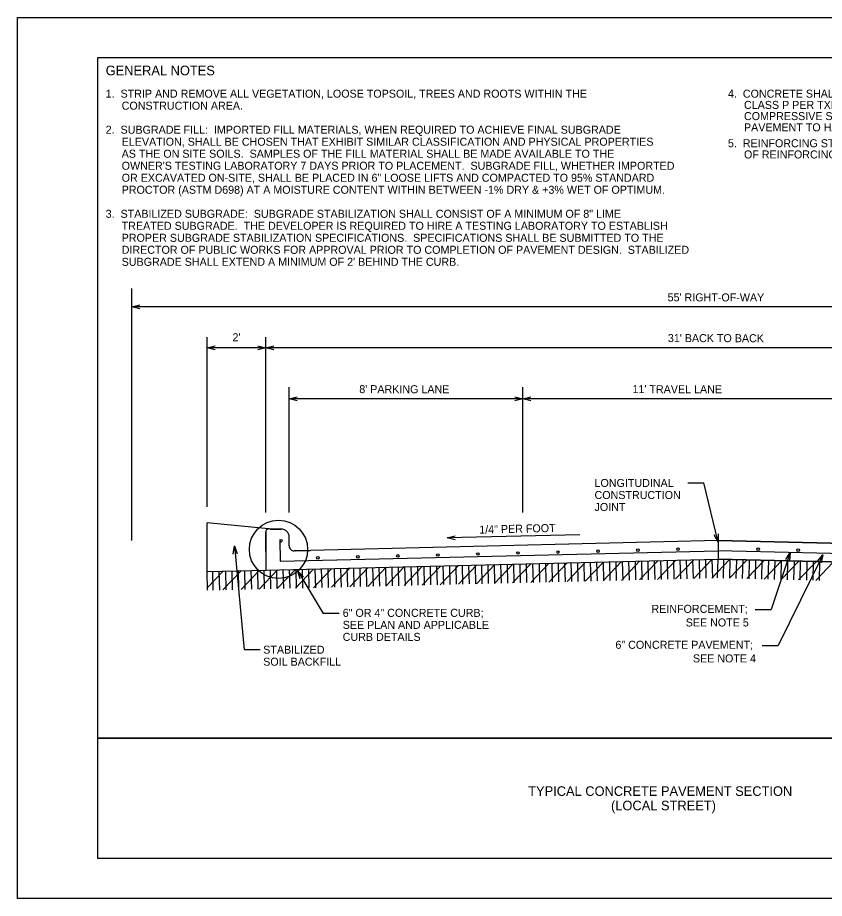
# Model space of a CAD drawing. Extents: x 2082772.9 to 2082789.9, y 13331290.1 to 13331301.1.
# Drawn here: x 2082772.92 to 2082783, y 13331290.06 to 13331301.06 of the extents above; entities that cross this region are included whole.
import ezdxf

# ---------------------------------------------------------------- set-up
doc = ezdxf.new("R2010")
doc.units = 0
for name, color, linetype in [('Detail', 7, 'Continuous'), ('Detail Label', 7, 'Continuous'), ('Non-Print', 7, 'Continuous'), ('Sheet Title Block', 7, 'Continuous')]:
    doc.layers.add(name, color=color, linetype=linetype)

msp = doc.modelspace()

# ---------------------------------------------------------------- linework, layer by layer
at = {"layer": 'Detail'}
for p, q in [((2082775.287, 13331294.146), (2082775.287, 13331294.754)), ((2082776.054, 13331294.679), (2082775.287, 13331294.754)), ((2082776.02, 13331294.397), (2082776.02, 13331294.64)), ((2082776.02, 13331294.64), (2082776.02, 13331294.397)), ((2082776.073, 13331294.677), (2082776.213, 13331294.677)), ((2082776.213, 13331294.677), (2082776.073, 13331294.677)), ((2082776.313, 13331294.466), (2082776.313, 13331294.577)), ((2082776.313, 13331294.466), (2082776.313, 13331294.577)), ((2082776.197, 13331294.548), (2082776.198, 13331294.275)), ((2082781.67, 13331294.533), (2082776.578, 13331294.411)), ((2082781.67, 13331294.533), (2082776.578, 13331294.411)), ((2082786.761, 13331294.411), (2082781.67, 13331294.533)), ((2082781.67, 13331294.533), (2082786.761, 13331294.411)), ((2082776.02, 13331294.397), (2082776.02, 13331294.164)), ((2082776.02, 13331294.397), (2082776.02, 13331294.164)), ((2082776.198, 13331294.275), (2082781.67, 13331294.407)), ((2082776.374, 13331294.406), (2082776.578, 13331294.411)), ((2082776.578, 13331294.411), (2082776.374, 13331294.406)), ((2082787.141, 13331294.275), (2082781.67, 13331294.407)), ((2082776.02, 13331294.164), (2082781.67, 13331294.3)), ((2082776.02, 13331294.164), (2082781.67, 13331294.3)), ((2082779.104, 13331294.005), (2082779.332, 13331294.244)), ((2082779.203, 13331294.007), (2082779.198, 13331294.24)), ((2082779.283, 13331294.009), (2082779.278, 13331294.242)), ((2082779.331, 13331294.01), (2082779.558, 13331294.249)), ((2082779.363, 13331294.011), (2082779.358, 13331294.244)), ((2082779.443, 13331294.013), (2082779.438, 13331294.246)), ((2082779.523, 13331294.015), (2082779.517, 13331294.248)), ((2082779.557, 13331294.015), (2082779.785, 13331294.255)), ((2082779.603, 13331294.017), (2082779.597, 13331294.25)), ((2082779.683, 13331294.019), (2082779.677, 13331294.252)), ((2082779.763, 13331294.02), (2082779.757, 13331294.254)), ((2082779.783, 13331294.021), (2082780.011, 13331294.26)), ((2082779.843, 13331294.022), (2082779.837, 13331294.256)), ((2082779.923, 13331294.024), (2082779.917, 13331294.258)), ((2082780.003, 13331294.026), (2082779.997, 13331294.26)), ((2082780.009, 13331294.026), (2082780.237, 13331294.265)), ((2082780.083, 13331294.028), (2082780.077, 13331294.262)), ((2082780.163, 13331294.03), (2082780.157, 13331294.263)), ((2082780.236, 13331294.032), (2082780.463, 13331294.271)), ((2082780.243, 13331294.032), (2082780.237, 13331294.265)), ((2082780.323, 13331294.034), (2082780.317, 13331294.267)), ((2082780.403, 13331294.036), (2082780.397, 13331294.269)), ((2082780.462, 13331294.037), (2082780.69, 13331294.276)), ((2082780.483, 13331294.038), (2082780.477, 13331294.271)), ((2082780.563, 13331294.04), (2082780.557, 13331294.273)), ((2082780.643, 13331294.042), (2082780.637, 13331294.275)), ((2082780.688, 13331294.043), (2082780.916, 13331294.282)), ((2082780.723, 13331294.044), (2082780.717, 13331294.277)), ((2082780.803, 13331294.045), (2082780.797, 13331294.279)), ((2082780.883, 13331294.047), (2082780.877, 13331294.281)), ((2082780.914, 13331294.048), (2082781.142, 13331294.287)), ((2082780.963, 13331294.049), (2082780.957, 13331294.283)), ((2082781.043, 13331294.051), (2082781.037, 13331294.285)), ((2082781.123, 13331294.053), (2082781.117, 13331294.287)), ((2082781.14, 13331294.054), (2082781.368, 13331294.293)), ((2082781.203, 13331294.055), (2082781.197, 13331294.289)), ((2082781.283, 13331294.057), (2082781.277, 13331294.29)), ((2082781.363, 13331294.059), (2082781.357, 13331294.292)), ((2082781.367, 13331294.059), (2082781.594, 13331294.298)), ((2082781.443, 13331294.061), (2082781.437, 13331294.294)), ((2082781.523, 13331294.063), (2082781.517, 13331294.296)), ((2082781.593, 13331294.065), (2082781.814, 13331294.296)), ((2082781.603, 13331294.065), (2082781.597, 13331294.302)), ((2082781.664, 13331294.067), (2082781.67, 13331294.3)), ((2082781.67, 13331294.3), (2082787.32, 13331294.164)), ((2082787.32, 13331294.164), (2082781.67, 13331294.3)), ((2082781.737, 13331294.065), (2082781.743, 13331294.298)), ((2082781.812, 13331294.063), (2082782.03, 13331294.291)), ((2082781.817, 13331294.063), (2082781.823, 13331294.296)), ((2082781.897, 13331294.061), (2082781.903, 13331294.294)), ((2082781.977, 13331294.059), (2082781.983, 13331294.292)), ((2082782.028, 13331294.058), (2082782.246, 13331294.286)), ((2082782.057, 13331294.057), (2082782.063, 13331294.29)), ((2082782.137, 13331294.055), (2082782.143, 13331294.289)), ((2082782.217, 13331294.053), (2082782.223, 13331294.287)), ((2082782.244, 13331294.053), (2082782.462, 13331294.281)), ((2082782.297, 13331294.051), (2082782.303, 13331294.285)), ((2082782.377, 13331294.049), (2082782.383, 13331294.283)), ((2082782.457, 13331294.047), (2082782.463, 13331294.281)), ((2082782.46, 13331294.047), (2082782.678, 13331294.276)), ((2082782.537, 13331294.045), (2082782.543, 13331294.279)), ((2082782.617, 13331294.044), (2082782.623, 13331294.277)), ((2082782.677, 13331294.042), (2082782.894, 13331294.27)), ((2082782.697, 13331294.042), (2082782.702, 13331294.275)), ((2082782.777, 13331294.04), (2082782.782, 13331294.273)), ((2082782.857, 13331294.038), (2082782.862, 13331294.271)), ((2082782.893, 13331294.037), (2082783.11, 13331294.265)), ((2082782.937, 13331294.036), (2082782.942, 13331294.269)), ((2082775.287, 13331294.146), (2082776.02, 13331294.164)), ((2082775.292, 13331293.913), (2082775.287, 13331294.146)), ((2082775.291, 13331293.946), (2082775.487, 13331294.151)), ((2082775.364, 13331293.914), (2082775.359, 13331294.148)), ((2082775.444, 13331293.916), (2082775.439, 13331294.15)), ((2082775.485, 13331293.917), (2082775.713, 13331294.156)), ((2082775.524, 13331293.918), (2082775.519, 13331294.152)), ((2082775.604, 13331293.92), (2082775.599, 13331294.154)), ((2082775.684, 13331293.922), (2082775.679, 13331294.156)), ((2082775.711, 13331293.923), (2082775.939, 13331294.162)), ((2082775.764, 13331293.924), (2082775.759, 13331294.158)), ((2082775.844, 13331293.926), (2082775.839, 13331294.159)), ((2082775.924, 13331293.928), (2082775.919, 13331294.161)), ((2082775.938, 13331293.928), (2082776.165, 13331294.167)), ((2082776.004, 13331293.93), (2082775.999, 13331294.163)), ((2082776.084, 13331293.932), (2082776.078, 13331294.165)), ((2082776.164, 13331293.934), (2082776.158, 13331294.167)), ((2082776.164, 13331293.934), (2082776.392, 13331294.173)), ((2082776.244, 13331293.936), (2082776.238, 13331294.169)), ((2082776.324, 13331293.938), (2082776.318, 13331294.171)), ((2082776.39, 13331293.939), (2082776.618, 13331294.178)), ((2082776.404, 13331293.94), (2082776.398, 13331294.173)), ((2082776.484, 13331293.941), (2082776.478, 13331294.175)), ((2082776.564, 13331293.943), (2082776.558, 13331294.177)), ((2082776.616, 13331293.945), (2082776.844, 13331294.184)), ((2082776.644, 13331293.945), (2082776.638, 13331294.179)), ((2082776.724, 13331293.947), (2082776.718, 13331294.181)), ((2082776.804, 13331293.949), (2082776.798, 13331294.183)), ((2082776.842, 13331293.95), (2082777.07, 13331294.189)), ((2082776.884, 13331293.951), (2082776.878, 13331294.184)), ((2082776.964, 13331293.953), (2082776.958, 13331294.186)), ((2082777.044, 13331293.955), (2082777.038, 13331294.188)), ((2082777.069, 13331293.956), (2082777.296, 13331294.195)), ((2082777.124, 13331293.957), (2082777.118, 13331294.19)), ((2082777.204, 13331293.959), (2082777.198, 13331294.192)), ((2082777.284, 13331293.961), (2082777.278, 13331294.194)), ((2082777.295, 13331293.961), (2082777.523, 13331294.2)), ((2082777.364, 13331293.963), (2082777.358, 13331294.196)), ((2082777.444, 13331293.965), (2082777.438, 13331294.198)), ((2082777.524, 13331293.967), (2082777.518, 13331294.2)), ((2082777.521, 13331293.966), (2082777.749, 13331294.205)), ((2082777.604, 13331293.968), (2082777.598, 13331294.202)), ((2082777.684, 13331293.97), (2082777.678, 13331294.204)), ((2082777.747, 13331293.972), (2082777.975, 13331294.211)), ((2082777.764, 13331293.972), (2082777.758, 13331294.206)), ((2082777.844, 13331293.974), (2082777.838, 13331294.208)), ((2082777.924, 13331293.976), (2082777.918, 13331294.21)), ((2082777.973, 13331293.977), (2082778.201, 13331294.216)), ((2082778.004, 13331293.978), (2082777.998, 13331294.211)), ((2082778.084, 13331293.98), (2082778.078, 13331294.213)), ((2082778.164, 13331293.982), (2082778.158, 13331294.215)), ((2082778.2, 13331293.983), (2082778.427, 13331294.222)), ((2082778.243, 13331293.984), (2082778.238, 13331294.217)), ((2082778.323, 13331293.986), (2082778.318, 13331294.219)), ((2082778.403, 13331293.988), (2082778.398, 13331294.221)), ((2082778.426, 13331293.988), (2082778.654, 13331294.227)), ((2082778.483, 13331293.99), (2082778.478, 13331294.223)), ((2082778.563, 13331293.992), (2082778.558, 13331294.225)), ((2082778.643, 13331293.993), (2082778.638, 13331294.227)), ((2082778.652, 13331293.994), (2082778.88, 13331294.233)), ((2082778.723, 13331293.995), (2082778.718, 13331294.229)), ((2082778.803, 13331293.997), (2082778.798, 13331294.231)), ((2082778.878, 13331293.999), (2082779.106, 13331294.238)), ((2082778.883, 13331293.999), (2082778.878, 13331294.233)), ((2082778.963, 13331294.001), (2082778.958, 13331294.235)), ((2082779.043, 13331294.003), (2082779.038, 13331294.237)), ((2082779.123, 13331294.005), (2082779.118, 13331294.238))]:
    msp.add_line(p, q, dxfattribs=at)
for centre, radius in [((2082776.179, 13331294.424), 0.364), ((2082777.67, 13331294.342), 0.0159), ((2082778.17, 13331294.354), 0.0159), ((2082778.67, 13331294.366), 0.0159), ((2082779.17, 13331294.378), 0.0159), ((2082779.67, 13331294.39), 0.0159), ((2082780.17, 13331294.402), 0.0159), ((2082780.669, 13331294.414), 0.0159), ((2082781.169, 13331294.426), 0.0159), ((2082782.17, 13331294.426), 0.0159), ((2082782.67, 13331294.414), 0.0159), ((2082776.671, 13331294.318), 0.0159), ((2082777.17, 13331294.33), 0.0159)]:
    msp.add_circle(centre, radius, dxfattribs=at)
for centre, radius, start, end in [((2082776.06, 13331294.64), 0.04, 70.2662, 180), ((2082776.06, 13331294.64), 0.04, 70.2662, 180), ((2082776.213, 13331294.577), 0.1, 0, 90), ((2082776.213, 13331294.577), 0.1, 360, 90), ((2082776.373, 13331294.466), 0.06, 180, 271.3845), ((2082776.373, 13331294.466), 0.06, 180, 271.3845)]:
    msp.add_arc(centre, radius, start, end, dxfattribs=at)
msp.add_ellipse((2082776.213, 13331294.532), major_axis=(0, -0.0163), ratio=0.750017, dxfattribs=at)
msp.add_ellipse((2082776.213, 13331294.532), major_axis=(0, -0.0163), ratio=0.750017, dxfattribs=at)
at = {"layer": 'Detail Label'}
for p, q in [((2082774.347, 13331294.533), (2082774.347, 13331297.682)), ((2082788.993, 13331297.451), (2082774.347, 13331297.451)), ((2082775.287, 13331294.957), (2082775.287, 13331297.073)), ((2082776.02, 13331294.884), (2082776.02, 13331297.073)), ((2082776.02, 13331296.942), (2082775.287, 13331296.942)), ((2082787.32, 13331296.942), (2082776.02, 13331296.942)), ((2082776.313, 13331294.884), (2082776.313, 13331296.451)), ((2082779.233, 13331294.884), (2082779.233, 13331296.451)), ((2082779.233, 13331296.304), (2082776.313, 13331296.304)), ((2082783.13, 13331296.304), (2082779.233, 13331296.304)), ((2082781.291, 13331295.253), (2082781.491, 13331295.253)), ((2082781.67, 13331294.513), (2082781.491, 13331295.253)), ((2082779.942, 13331294.605), (2082778.287, 13331294.566)), ((2082775.63, 13331294.466), (2082775.748, 13331293.171)), ((2082781.67, 13331294.533), (2082781.67, 13331294.3)), ((2082776.392, 13331294.403), (2082776.394, 13331294.406)), ((2082782.57, 13331294.385), (2082782.333, 13331293.672)), ((2082782.98, 13331294.355), (2082782.422, 13331293.223)), ((2082776.42, 13331294.152), (2082776.736, 13331293.622)), ((2082776.936, 13331293.622), (2082776.736, 13331293.622)), ((2082782.133, 13331293.672), (2082782.333, 13331293.672)), ((2082775.948, 13331293.171), (2082775.748, 13331293.171)), ((2082782.222, 13331293.223), (2082782.422, 13331293.223))]:
    msp.add_line(p, q, dxfattribs=at)
for points in [[(2082774.447, 13331297.426), (2082774.347, 13331297.451), (2082774.447, 13331297.476)], [(2082775.387, 13331296.917), (2082775.287, 13331296.942), (2082775.387, 13331296.967)], [(2082775.92, 13331296.967), (2082776.02, 13331296.942), (2082775.92, 13331296.917)], [(2082776.12, 13331296.917), (2082776.02, 13331296.942), (2082776.12, 13331296.967)], [(2082776.413, 13331296.279), (2082776.313, 13331296.304), (2082776.413, 13331296.329)], [(2082779.133, 13331296.329), (2082779.233, 13331296.304), (2082779.133, 13331296.279)], [(2082779.333, 13331296.279), (2082779.233, 13331296.304), (2082779.333, 13331296.329)], [(2082778.388, 13331294.543), (2082778.287, 13331294.566), (2082778.387, 13331294.593)], [(2082781.671, 13331294.616), (2082781.67, 13331294.513), (2082781.622, 13331294.605)], [(2082775.614, 13331294.364), (2082775.63, 13331294.466), (2082775.664, 13331294.368)], [(2082782.515, 13331294.298), (2082782.57, 13331294.385), (2082782.562, 13331294.282)], [(2082782.913, 13331294.276), (2082782.98, 13331294.355), (2082782.958, 13331294.254)], [(2082776.45, 13331294.054), (2082776.42, 13331294.152), (2082776.493, 13331294.079)]]:
    msp.add_lwpolyline(points, dxfattribs=at)
at = {"layer": 'Non-Print'}
msp.add_lwpolyline([(2082772.92, 13331301.065), (2082789.92, 13331301.065), (2082789.92, 13331290.065), (2082772.92, 13331290.065)], close=True, dxfattribs=at)
at = {"layer": 'Sheet Title Block'}
for points in [[(2082773.92, 13331300.565), (2082789.42, 13331300.565), (2082789.42, 13331292.065), (2082773.92, 13331292.065)], [(2082773.92, 13331292.065), (2082789.42, 13331292.065), (2082789.42, 13331290.565), (2082773.92, 13331290.565)]]:
    msp.add_lwpolyline(points, close=True, dxfattribs=at)

# ---------------------------------------------------------------- texts
at = {"layer": 'Detail Label'}
for s, height, p in [('GENERAL NOTES', 0.12, (2082774.02, 13331300.345)), ('4.  CONCRETE SHALL MEET THE REQUIREMENTS OF TxDOT ITEM 421 - HYDRAULIC CEMENT CONCRETE, ', 0.1, (2082781.794, 13331300.065)), ('CLASS P PER TXDOT ITEM 421, TABLE 8. WITH THE FOLLOWING MODIFICATIONS: MINIMUM 28 DAY ', 0.1, (2082781.994, 13331299.925)), ('COMPRESSIVE STRENGTH OF 4,000 PSI; TXDOT ITEM 421, TABLE 9 REQUIRES FORMED CONCRETE ', 0.1, (2082781.994, 13331299.785)), ('PAVEMENT TO HAVE SLUMP FROM 4INCHES TO 5.5 INCHES AT THE POINT OF PLACEMENT. ', 0.1, (2082781.994, 13331299.645)), ('5.  REINFORCING STEEL SHALL BE #4 BARS @ 18" O.C. TRANSVERSE AND LONGITUDINALLY.  GRADE ', 0.1, (2082781.794, 13331299.446)), ('OF REINFORCING STEEL SHALL BE ASTM A615 GRADE 60 IN ACCORDANCE WITH TxDOT ITEM 440.', 0.1, (2082781.994, 13331299.306)), ('LONGITUDINAL ', 0.1, (2082780.127, 13331295.203)), ('CONSTRUCTION ', 0.1, (2082780.127, 13331295.053)), ('JOINT', 0.1, (2082780.127, 13331294.903)), ('REINFORCEMENT;', 0.1, (2082780.838, 13331293.631)), ('6" OR 4" CONCRETE CURB;', 0.1, (2082776.981, 13331293.581)), ('SEE PLAN AND APPLICABLE', 0.1, (2082776.981, 13331293.431)), ('SEE NOTE 5', 0.1, (2082781.266, 13331293.461)), ('CURB DETAILS', 0.1, (2082776.981, 13331293.281)), ('6" CONCRETE PAVEMENT;', 0.1, (2082780.388, 13331293.182)), ('STABILIZED ', 0.1, (2082775.988, 13331293.121)), ('SOIL BACKFILL', 0.1, (2082775.988, 13331292.971)), ('SEE NOTE 4', 0.1, (2082781.356, 13331293.012))]:
    msp.add_text(s, height=height, dxfattribs=at).set_placement(p)
for s, rotation, p in [('1.  STRIP AND REMOVE ALL VEGETATION, LOOSE TOPSOIL, TREES AND ROOTS WITHIN THE ', 360, (2082774.02, 13331300.065)), ('CONSTRUCTION AREA.', 360, (2082774.22, 13331299.915)), ('2.  SUBGRADE FILL:  IMPORTED FILL MATERIALS, WHEN REQUIRED TO ACHIEVE FINAL SUBGRADE ', 360, (2082774.02, 13331299.615)), ('ELEVATION, SHALL BE CHOSEN THAT EXHIBIT SIMILAR CLASSIFICATION AND PHYSICAL PROPERTIES ', 360, (2082774.22, 13331299.465)), ('AS THE ON SITE SOILS.  SAMPLES OF THE FILL MATERIAL SHALL BE MADE AVAILABLE TO THE ', 360, (2082774.22, 13331299.315)), ("OWNER'S TESTING LABORATORY 7 DAYS PRIOR TO PLACEMENT.  SUBGRADE FILL, WHETHER IMPORTED ", 360, (2082774.22, 13331299.165)), ('OR EXCAVATED ON-SITE, SHALL BE PLACED IN 6" LOOSE LIFTS AND COMPACTED TO 95% STANDARD ', 360, (2082774.22, 13331299.015)), ('PROCTOR (ASTM D698) AT A MOISTURE CONTENT WITHIN BETWEEN -1% DRY & +3% WET OF OPTIMUM.', 360, (2082774.22, 13331298.865)), ('3.  STABILIZED SUBGRADE:  SUBGRADE STABILIZATION SHALL CONSIST OF A MINIMUM OF 8" LIME ', 360, (2082774.02, 13331298.565)), ('TREATED SUBGRADE.  THE DEVELOPER IS REQUIRED TO HIRE A TESTING LABORATORY TO ESTABLISH ', 360, (2082774.22, 13331298.415)), ('PROPER SUBGRADE STABILIZATION SPECIFICATIONS.  SPECIFICATIONS SHALL BE SUBMITTED TO THE ', 360, (2082774.22, 13331298.265)), ('DIRECTOR OF PUBLIC WORKS FOR APPROVAL PRIOR TO COMPLETION OF PAVEMENT DESIGN.  STABILIZED ', 360, (2082774.22, 13331298.115)), ("SUBGRADE SHALL EXTEND A MINIMUM OF 2' BEHIND THE CURB.", 360, (2082774.22, 13331297.965)), ("55' RIGHT-OF-WAY", 359.9028, (2082781.04, 13331297.522)), ("2'", 359.9028, (2082775.604, 13331297.023)), ("31' BACK TO BACK", 359.9028, (2082781.043, 13331297.013)), ("8' PARKING LANE", 359.9028, (2082777.188, 13331296.375)), ("11' TRAVEL LANE", 359.9028, (2082780.601, 13331296.375)), (' 1/4" PER FOOT', 1.2804, (2082778.651, 13331294.62))]:
    msp.add_text(s, height=0.1, rotation=rotation, dxfattribs=at).set_placement(p)
at = {"layer": 'Sheet Title Block'}
for s, p in [('TYPICAL CONCRETE PAVEMENT SECTION ', (2082779.298, 13331291.345)), ('(LOCAL STREET)', (2082780.333, 13331291.165))]:
    msp.add_text(s, height=0.12, dxfattribs=at).set_placement(p)

doc.saveas('drawing.dxf')
